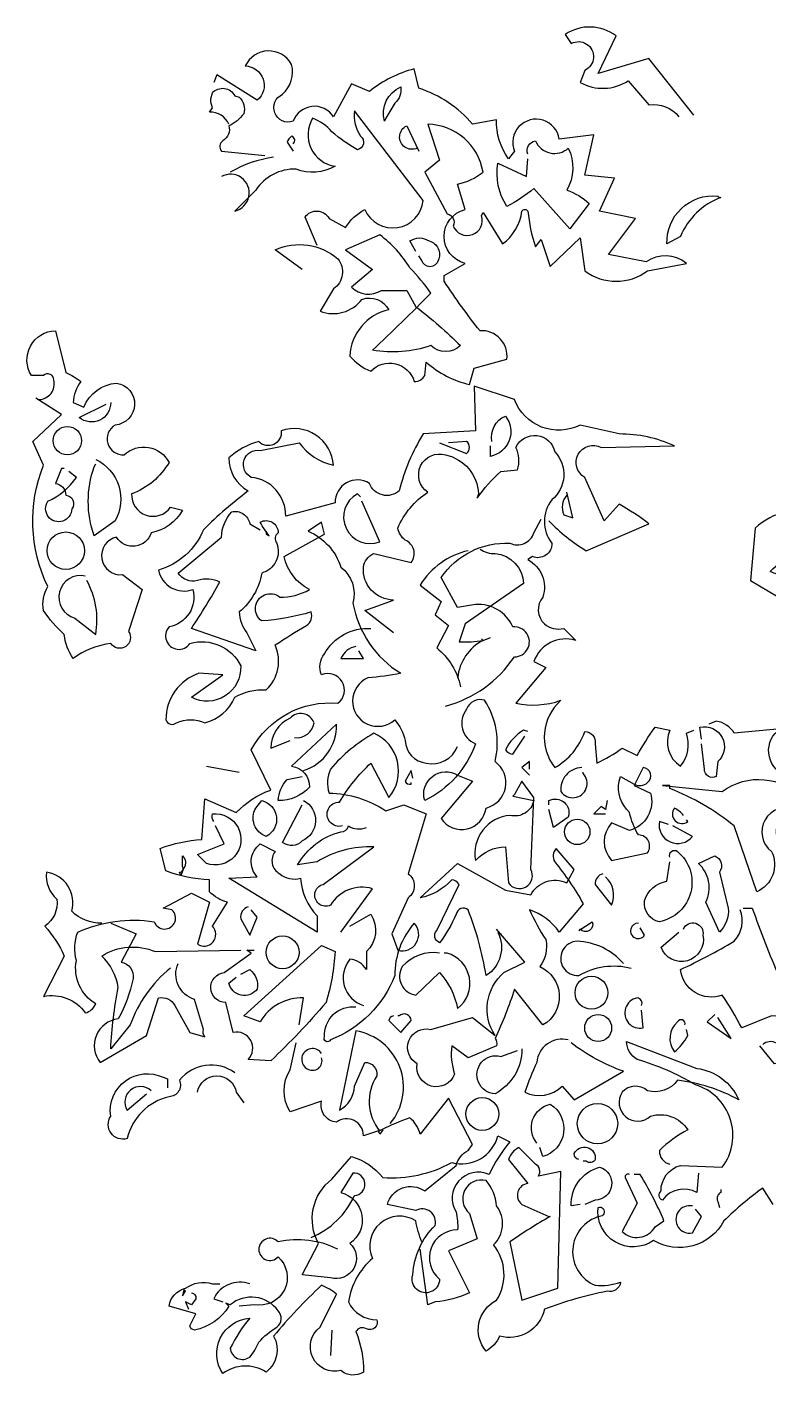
# Model space of a CAD drawing. Header units: metres. Extents: x 2394 to 3264, y 364 to 634.
# Drawn here: x 2716.504 to 2718.309, y 408.757 to 412.04 of the extents above; entities that cross this region are included whole.
import ezdxf

# ---------------------------------------------------------------- set-up
doc = ezdxf.new("R2010")
doc.units = ezdxf.units.M
doc.header["$LTSCALE"] = 5
doc.header["$MEASUREMENT"] = 0
doc.layers.add('VEG_PLANTAS', color=94, linetype='Continuous')

# ---------------------------------------------------------------- blocks, each defined once
blk = doc.blocks.new('Arb35')
for points in [[(-43.24, 258.07), (-47.8, 263.84), (-52.96, 262.32), (-51.14, 266.12, 0.323273), (-56.3, 266.27), (-55.69, 265.36, -1.034378), (-54.32, 262.63), (-54.78, 261.41, 0.280991), (-49.92, 261.57), (-47.8, 259.14, -0.26123), (-44.76, 257.92)], [(-83.01, 242.44), (-85.75, 244.41, -0.294098), (-79.37, 243.5, -0.441696), (-79.83, 240.47), (-81.19, 238.19, 0.332855), (-76.94, 239.4, -0.375732), (-74.21, 238.34, 0.339447), (-78.16, 233.64, 0.128281), (-76.03, 232.12, -0.578079), (-71.63, 231.06, 0.276978), (-70.57, 231.66), (-70.41, 233.03, 0.124008), (-66.01, 230.75), (-65.56, 232.42), (-62.22, 233.33, 0.463104), (-64.95, 236.22, -0.025284), (-68.59, 241.23), (-68.59, 241.83), (-66.47, 243.05, -0.779266), (-66.47, 248.51), (-67.23, 251.09, 0.118973), (-64.65, 252.31, 0.363647), (-70.26, 257.16), (-69.05, 253.52), (-70.57, 252.31), (-68.29, 248.06, -0.5), (-67.68, 246.84, 0.970154), (-64.8, 247.9), (-64.65, 248.21), (-62.67, 245.02, 0.208466), (-60.7, 248.36, -0.5), (-60.09, 248.36, 0.056854), (-59.33, 244.72), (-58.73, 245.48), (-57.82, 242.74), (-54.78, 245.63), (-54.32, 242.29, 0.333328), (-47.95, 242.29), (-44, 243.05, 0.334427), (-48.1, 243.2), (-51.9, 243.96), (-49.16, 247.6), (-52.81, 248.36), (-51.29, 251.7), (-54.32, 252), (-53.41, 256.1), (-56.91, 255.65, 1.125015), (-61.46, 254.43), (-62.07, 253.67, -0.162277), (-63.28, 257.62), (-65.71, 257.16, 0.14122), (-71.17, 260.81), (-71.63, 262.78, 0.106674), (-76.18, 260.5), (-78, 261.26), (-79.83, 257.92, 0.62291), (-83.92, 257.47, -0.972748), (-84.99, 260.2, 0.276978), (-84.08, 263.24, 0.613373), (-88.78, 263.08, -0.688248), (-87.57, 259.59), (-91.67, 262.17), (-91.97, 261.41)], [(-90.45, 257.16, 0.326447), (-92.42, 258.38), (-92.12, 258.83, -0.099014), (-92.27, 259.74), (-92.12, 260.35, -0.522827), (-89.84, 260.05), (-89.39, 259.9, -0.276978), (-88.93, 258.23, -0.123093), (-90.45, 257.01, -0.350769), (-91.06, 255.49, 0.4142), (-91.21, 254.43), (-86.81, 253.98)], [(-74.51, 257.77), (-74.66, 257.47, -0.369919), (-73, 260.96, -0.265564), (-73.6, 259.29), (-74.51, 257.77)], [(-81.5, 244.87), (-82.71, 247.75, -0.563461), (-80.28, 247.6), (-78.61, 246.69, -0.132751), (-76.64, 248.51, 0.770752), (-70.72, 249.42), (-77.7, 258.53, 0.176163), (-77.09, 255.95, -0.659393), (-77.4, 254.58, -0.051254), (-79.98, 256.4, 0.123093), (-81.95, 257.77, 0.535172), (-79.67, 252.91, -0.225418), (-83.62, 252.61, 0.260452), (-87.72, 250.48), (-89.84, 248.36, 1.152542), (-91.21, 251.85)], [(-83.92, 255.19, 0.618027), (-84.08, 255.95, 0.162277), (-84.53, 255.34), (-83.92, 254.43)], [(-71.33, 254.74, -1), (-72.39, 257.01), (-71.17, 254.43)], [(-60.09, 254.13, -0.480621), (-59.33, 255.49, 0.516449), (-55.99, 254.74, -0.249695), (-56.15, 250.48, -0.105927), (-53.87, 249.12), (-55.84, 246.54), (-59.49, 250.64, -0.054871), (-62.22, 248.82, -0.192581), (-63.13, 253.22), (-60.24, 251.85), (-60.09, 253.67)], [(-85.9, 253.82, 0.093063), (-90.3, 252.31)], [(-40.66, 249.73), (-40.51, 249.73, 0.20787), (-44.61, 245.78), (-45.98, 245.02, -0.455139), (-40.82, 249.88), (-40.66, 249.73)], [(-71.48, 238.65, -0.033035), (-66.92, 234.7, -0.399994), (-69.96, 234.7, -0.122452), (-75.88, 234.24, 0.012192), (-69.96, 240.01, 0.056335), (-72.08, 242.59, 0.100357), (-75.12, 245.93), (-78.61, 244.41), (-75.88, 242.44), (-78, 240.62, 0.349121), (-74.97, 240.31), (-72.39, 240.31), (-71.48, 238.65)], [(-71.48, 244.26), (-72.08, 245.32, -0.309357), (-70.11, 245.32, -0.468369), (-69.2, 243.35, -0.763794), (-70.87, 243.35), (-71.17, 243.81)], [(-109.73, 229.23, 0.475967), (-108.21, 231.21, 0.663971), (-109.27, 231.66), (-110.49, 231.66, -0.578598), (-108.06, 236.22), (-107, 231.97, -0.062256), (-105.48, 231.06, 0.15036), (-106.24, 228.93), (-105.18, 228.47, -0.28447), (-101.84, 230.9, -0.892212), (-101.99, 226.65, 0.789642), (-101.08, 223.62, -0.497391), (-96.52, 222.86, -0.176483), (-100.32, 219.67, 0.748825), (-96.37, 218.3), (-95.16, 218, -0.225281), (-98.34, 215.72, -0.647598), (-101.84, 215.27, 0.955292), (-101.23, 211.47), (-99.26, 209.96), (-100.62, 205.71, -1), (-102.44, 204.49, 0.125122), (-106.24, 202.97, -0.137939), (-107.15, 205.4, -0.062256), (-109.27, 207.83, -0.18132), (-108.82, 210.26, -0.210037), (-109.27, 222.56), (-110.34, 224.98), (-107.45, 227.72), (-110.03, 229.39)], [(-57.97, 216.94, 0.068298), (-54.17, 213.9), (-47.8, 216.64, 0.035156), (-50.83, 218.61), (-52.35, 216.94), (-54.32, 221.34, -0.984375), (-52.65, 224.38), (-45.22, 224.53, 0.108856), (-50.83, 225.74), (-54.78, 226.65, -0.448303), (-61.46, 229.23), (-65.56, 230.6), (-65.41, 226.05), (-70.72, 225.74, 0.080551), (-73.15, 219.97, -0.524551), (-76.18, 220.73, 0.59317), (-79.67, 218.76), (-84.68, 217.39, 0.390503), (-88.17, 221.34, -0.868866), (-87.26, 224.07), (-83.32, 224.83, 0.173203), (-79.83, 222.56, 0.499069), (-85.14, 226.05, -0.72995), (-87.42, 224.98, 0.115616), (-90.45, 223.31, 0.276978), (-88.48, 219.97, 0.033035), (-93.03, 216.03, -0.228363), (-97.59, 211.93, 0.456192), (-94.09, 209.96, -0.433426), (-96.52, 206.16, 1.078903), (-94.4, 204.49, -0.36409), (-89.24, 202.21, -0.580322), (-94.25, 199.03), (-91.06, 201.3), (-93.49, 201.46, 0.321106), (-96.83, 196.75, 0.566177), (-95.76, 196.45, -0.211075), (-92.88, 196.45, 0.243835), (-89.84, 199.03, -0.145935), (-86.66, 199.79, 0.321701), (-85.75, 204.34, -0.013153), (-82.56, 206.31, 0.333328), (-82.1, 207.68, -0.053406), (-87.11, 206.77, -1.029831), (-85.29, 209.2, 0.141342), (-82.25, 209.96, -0.23027), (-84.84, 213.3), (-80.74, 215.57), (-81.04, 216.79), (-82.41, 215.88, -0.215332), (-79.07, 212.23, -0.302765), (-77.85, 208.59, 0.214661), (-73, 201.46, -0.032745), (-76.33, 201, 1.185196), (-73.6, 196.75, -0.115112), (-72.54, 194.63, 0.379791), (-70.41, 192.35, 0.362045), (-67.23, 194.02)], [(-102.44, 228.93, -0.637756), (-105.63, 227.41), (-102.9, 228.78)], [(-63.74, 224.98, -0.350769), (-62.37, 227.56, -0.561172), (-63.89, 223.47), (-63.89, 224.53)], [(-12.13, 225.44), (-12.28, 225.74, 0.262833), (-20.47, 222.71), (-21.69, 220.28, 0.194489), (-27.91, 215.88), (-25.64, 214.36), (-32.77, 209.05, -0.535172), (-32.92, 210.11), (-29.58, 213.14), (-30.34, 213.9, -0.445358), (-35.5, 211.78, -0.112671), (-30.49, 214.97, 0.498764), (-30.34, 217.7, 0.269211), (-37.02, 216.18), (-37.48, 210.87), (-29.28, 206.01, 0.212448), (-27.61, 201.91), (-24.27, 200.55, -0.669449), (-20.63, 197.66, 0.362045), (-23.51, 199.03, -1.319412), (-26.09, 196.9, 0.480621), (-28.52, 195.99, -0.538818), (-28.06, 190.68), (-28.52, 190.68)], [(-73.75, 205.55), (-76.64, 207.83), (-73.75, 208.89, -0.43013), (-76.79, 212.23, -0.263626), (-75.73, 213.6), (-71.93, 212.69, 0.489075), (-72.54, 214.97, -0.178345), (-73.3, 216.18, -0.14975), (-70.26, 219.82, -0.856918), (-68.44, 223.62, -0.338852), (-65.1, 219.67), (-65.25, 219.22, -0.055374), (-62.83, 221.95), (-61.16, 222.1, 0.195877), (-61.31, 224.38, -0.724503), (-57.36, 223.92, -0.43483), (-57.66, 219.06, 0.345184), (-57.66, 214.66, -0.544022), (-59.64, 213.3), (-60.09, 212.99, -0.362045), (-58.57, 209.2, 0.396576), (-58.42, 206.47, 0.236053), (-56.45, 206.01), (-55.24, 204.8, 0.401123), (-59.49, 202.67), (-58.27, 202.06), (-61.31, 198.42, 0.137604), (-56.75, 198.72, 0.396027), (-57.36, 191.89, 0.180374), (-54.32, 195.54, -0.463791), (-53.26, 194.32), (-53.11, 192.35, 0.051575), (-50.53, 193.87), (-49.01, 193.11, -0.023788), (-47.19, 195.99), (-45.67, 195.69, 0.368179), (-44.61, 192.04, 0.264557), (-44, 195.38), (-43.24, 195.69)], [(-69.05, 224.83), (-66.32, 223.77, 0.5), (-66.32, 224.98), (-68.14, 224.83)], [(-103.96, 223.16, -0.432632), (-101.99, 216.94), (-104.11, 215.42, -0.173904), (-104.11, 222.4), (-103.96, 222.71)], [(-107.15, 222.25), (-107.45, 222.25), (-108.06, 220.73, -0.38205), (-107, 219.52, -0.618027), (-106.39, 218.15, -1.341293), (-108.82, 218.91, 0.132751), (-105.93, 221.34), (-106.69, 221.95)], [(-77.09, 219.37), (-77.4, 219.67, 0.940445), (-75.12, 214.81), (-76.94, 218.91)], [(-56.15, 219.52, 0.292984), (-56.45, 217.55), (-55.54, 217.24), (-56.15, 219.82)], [(-86.66, 215.88), (-86.66, 215.57), (-86.35, 215.42, -0.051575), (-87.26, 216.79, -0.580322), (-85.44, 215.72, 0.442368), (-85.59, 214.66, -0.445358), (-87.11, 211.63, -0.177689), (-89.39, 207.68, 0.15036), (-88.63, 205.55), (-87.72, 203.73), (-94.25, 206.01, 0.019806), (-91.36, 210.72, 0.195877), (-93.64, 210.87, -0.32045), (-95.61, 211.63), (-91.21, 215.27, -0.171616), (-90.15, 217.85, -0.427887), (-88.33, 216.64), (-87.26, 216.03)], [(-68.44, 198.12, 0.179703), (-61.46, 203.13, 1.048752), (-61.61, 206.16, 0.319077), (-65.41, 208.44), (-67.23, 208.13), (-68.9, 211.17, -0.261322), (-61.91, 214.66, 0.45993), (-59.49, 215.72), (-58.73, 217.09)], [(-66.16, 213.9, 0.203552), (-71.02, 210.41), (-68.9, 208.74), (-69.5, 207.38), (-68.14, 206.31), (-69.35, 204.04, -0.169113), (-66.92, 200.09)], [(-64.95, 214.05, 0.15036), (-63.43, 213.6, -0.384125), (-60.55, 210.56), (-66.47, 206.47), (-67.08, 204.64, 0.045349), (-64.65, 204.8), (-63.89, 205.1)], [(-105.02, 211.32, 0.975662), (-106.09, 207.07), (-103.96, 205.4, 0.17128), (-104.87, 210.87)], [(-103.35, 176.11, -0.206955), (-106.39, 177.32, 0.457672), (-108.97, 181.27, 0.243301), (-107.91, 178.54, -0.282349), (-109.12, 175.8, -0.081024), (-107.15, 172.77), (-109.27, 168.67, -0.303375), (-105.02, 167, 0.224854), (-103.96, 167.91, -0.311218), (-105.93, 172.31, -0.155243), (-105.78, 175.2, -0.142853), (-98.04, 176.26, 1.280762), (-96.22, 177.47), (-97.13, 177.62), (-94.25, 179.14), (-92.42, 178.23), (-93.64, 173.98, 0.904984), (-92.12, 175.8), (-90.6, 178.23, -0.135742), (-92.42, 179.29), (-92.42, 180.51, -0.08728), (-96.83, 181.42), (-97.43, 183.7, -0.068298), (-93.18, 184.61), (-92.88, 188.71), (-89.69, 187.34, -0.111496), (-86.2, 189.62), (-88.17, 193.71, -0.299683), (-79.37, 198.42, 0.876053), (-81.04, 201.3, -0.268112), (-80.74, 203.43, -0.290573), (-76.03, 206.01)], [(-77.55, 204.19, 0.25296), (-79.07, 202.97), (-76.79, 202.97), (-77.25, 203.73)], [(-64.8, 204.95), (-64.65, 204.8, 0.247803), (-67.23, 201)], [(-67.23, 191.13), (-65.71, 190.53), (-68.9, 186.73, 0.693726), (-64.34, 187.79, 0.640244), (-63.43, 192.5, 0.209961), (-64.49, 198.72, 0.4142), (-66.32, 197.81, 0.502121), (-65.41, 194.32, -0.199463), (-70.57, 188.55, -0.690872), (-67.23, 191.13)], [(-83.77, 194.93, 0.403595), (-81.8, 196.45, 0.566177), (-84.23, 196.9, 0.2939), (-86.2, 193.87), (-84.23, 194.63)], [(-82.86, 191.59, 0.335266), (-79.52, 196.29), (-84.08, 192.04, -0.380188), (-82.25, 189.92, -0.218826), (-85.44, 188.55, -0.173203), (-84.53, 190.68), (-83.01, 190.98)], [(-60.09, 195.54), (-60.55, 195.69, 0.132751), (-62.37, 193.71, 0.236053), (-61.61, 193.26), (-60.4, 195.08)], [(-27, 189.92, -0.923187), (-24.73, 188.4, -0.205933), (-29.58, 190.22, 0.618027), (-29.28, 190.83, 0.123093), (-31.71, 190.53, 0.111496), (-31.1, 187.64, -0.361099), (-33.98, 183.54, -0.656662), (-32.92, 187.64, 0.887543), (-35.35, 183.39, -0.427811), (-36.87, 179.29), (-39.15, 185.97, 0.077148), (-45.67, 189.77), (-45.67, 190.07), (-46.43, 190.07), (-40.36, 189.46, -0.386002), (-32.16, 188.71, 0.310577), (-30.8, 189.92, 0.21463), (-33.98, 191.13, -0.608597), (-34.44, 195.84), (-39.15, 195.38, 0.236053), (-40.97, 196.6), (-41.73, 196.29)], [(-42.48, 194.78), (-42.64, 195.99, -0.775711), (-40.82, 192.5), (-40.97, 190.98, -0.566177), (-42.18, 191.74), (-42.48, 194.32)], [(-78.92, 185.97, -1.144211), (-79.22, 188.4, -0.070038), (-76.03, 192.35), (-74.21, 188.86, 0.501633), (-75.73, 195.38, 0.085571), (-80.13, 191.74, 0.186783), (-80.28, 189.31, -0.14386), (-74.51, 187.49), (-72.69, 188.1), (-70.41, 187.19), (-72.24, 181.12, -0.506302), (-72.24, 178.69), (-73.91, 175.04), (-73.3, 173.37, 0.762985), (-71.63, 176.11, 0.185364), (-73.6, 170.79, -0.20929), (-80.13, 164.27, -1), (-80.74, 164.57, -0.463791), (-77.55, 167.61)], [(-71.78, 190.83), (-71.93, 191.59), (-72.54, 190.53, 0.4142), (-71.93, 190.22), (-71.93, 190.37)], [(-54.63, 191.89, 0.437042), (-56.75, 189.46, 1.073196), (-54.48, 191.29), (-54.48, 191.44)], [(-49.32, 190.22, 0.323349), (-47.95, 190.37, 0.697281), (-48.4, 191.89), (-49.32, 190.07), (-47.65, 189.31, -0.421158), (-49.77, 185.52), (-51.59, 186.28, 0.400543), (-51.59, 182.48), (-47.95, 183.24, 0.60791), (-48.86, 185.06, -0.092926), (-49.77, 187.34, -0.257919), (-50.83, 190.53), (-50.68, 190.98), (-49.32, 190.22)], [(-61.46, 189.16), (-61.61, 189.01), (-59.49, 188.55, -0.422256), (-61.91, 187.04, 0.445663), (-65.41, 182.48, -0.209656), (-62.37, 183.85), (-62.07, 180.2, 0.945984), (-59.79, 181.57), (-59.49, 188.86), (-60.7, 190.53), (-61.46, 189.16)], [(-87.11, 188.55, -0.701004), (-86.66, 184.91, -0.468369), (-87.72, 187.79), (-87.11, 188.55)], [(-82.86, 188.55, -0.632828), (-83.01, 184.46, -0.388977), (-84.99, 184.3), (-83.01, 188.1)], [(-57.97, 188.1), (-57.97, 188.55, -0.669312), (-55.99, 186.88), (-57.51, 185.82), (-57.97, 187.64)], [(-44.31, 187.04, 0.099014), (-45.22, 187.79, 0.895035), (-43.85, 186.43), (-44, 186.58)], [(-91.97, 186.43, -0.236053), (-92.12, 187.19, -1.2724), (-92.73, 182.18), (-93.64, 183.09), (-90.91, 184.15), (-91.82, 185.97)], [(-45.82, 186.12), (-46.74, 186.43, 0.784103), (-43.4, 184.91), (-45.37, 185.97)], [(-79.07, 175.2), (-75.88, 179.6, 0.345856), (-80.13, 177.93, -1.086792), (-80.89, 180.05), (-75.73, 183.85, 0.147873), (-81.5, 182.33), (-83.47, 182.03, -0.205246), (-79.07, 185.37, 0.343094), (-78.31, 185.97, 0.248367), (-76.49, 185.82)], [(-90.45, 180.66), (-87.57, 180.81, -0.451447), (-87.26, 184.15), (-85.75, 183.39, 0.461777), (-85.29, 181.12, 0.236053), (-83.17, 180.66, 0.176865), (-81.5, 176.87), (-81.5, 175.2), (-90.45, 180.66)], [(-63.13, 175.2, -0.38205), (-64.34, 170.79, 0.053894), (-66.16, 177.47, 0.566177), (-67.38, 177.02, -0.062256), (-69.05, 174.13, -0.535172), (-69.35, 175.35), (-67.08, 180.05, 0.236053), (-67.83, 180.51, -0.164429), (-71.02, 178.69), (-67.23, 182.18), (-62.37, 179.45), (-59.79, 178.99, -0.400864), (-56.15, 180.2), (-55.39, 181.57), (-57.21, 183.7, 0.343094), (-57.36, 182.33, -0.040558), (-54.48, 178.08), (-56.91, 175.2, 0.162277), (-59.94, 177.47, 0.038391), (-58.27, 174.44, -0.212204), (-58.88, 171.7, -0.615097), (-58.57, 165.78), (-61.46, 169.43, -0.03656), (-63.43, 164.42, -0.236053), (-63.28, 163.66), (-66.16, 162.45), (-67.83, 163.66, 0.109772), (-67.53, 160.78, -0.906464), (-71.33, 161.84, -0.872879), (-69.96, 165.33), (-65.71, 166.54), (-63.43, 164.72, -0.380005), (-62.52, 171.1), (-60.4, 172.16), (-63.28, 175.5)], [(-45.67, 182.79, -0.780762), (-44.91, 183.39, -0.63501), (-46.74, 176.26, -0.403961), (-48.25, 178.38, -0.290024), (-45.98, 180.36), (-45.67, 182.33)], [(-95.01, 181.72), (-95.31, 180.96), (-95.46, 181.27, 0.618027), (-95.16, 181.87), (-95.16, 182.94, -0.369919), (-95.01, 181.72)], [(-40.66, 175.2), (-42.03, 178.23, 0.335037), (-42.79, 182.18), (-41.12, 182.94, -0.5), (-40.66, 181.27), (-39.75, 177.62, -0.220596), (-40.66, 175.2)], [(-52.5, 181.12, 0.355026), (-53.26, 180.05), (-51.59, 177.93, 0.313034), (-52.2, 180.81)], [(-88.48, 177.78, 0.38205), (-89.24, 176.56), (-88.33, 174.89), (-87.57, 176.71), (-88.17, 177.47)], [(-78.16, 175.8), (-76.03, 177.02, -0.359619), (-76.49, 173.22), (-76.49, 171.4, 0.236053), (-78.16, 172.46, 0.533035), (-76.79, 167.76)], [(-38.23, 177.62), (-37.32, 177.62, 0.014771), (-34.59, 170.64, -0.94693), (-35.35, 166.7), (-38.39, 165.48, 0.033691), (-40.36, 168.82, -0.489075), (-44.61, 171.4, 0.024368), (-39.15, 174.28, 0.28447), (-38.54, 177.47)], [(-102.44, 176.11), (-99.86, 175.04), (-101.38, 172.16, -0.4142), (-100.17, 170.49, -0.077194), (-101.68, 166.39, 0.59314), (-103.51, 161.99), (-98.8, 164.72), (-97.59, 168.52, -0.333328), (-95.92, 167.76), (-94.4, 165.03), (-92.88, 164.57, -0.236053), (-93.03, 165.33), (-93.94, 168.37, -0.442368), (-95.61, 172.01)], [(-54.78, 175.5), (-54.93, 175.35), (-53.57, 176.26, -0.854492), (-54.78, 175.5)], [(-48.86, 176.11, 1.704361), (-48.25, 174.89), (-48.71, 175.65)], [(-44.31, 175.5, -0.909286), (-42.33, 174.89, -0.934128), (-46.58, 173.68), (-44.76, 175.2)], [(-83.32, 165.78), (-82.86, 168.52, 0.282669), (-87.26, 166.09), (-88.93, 166.7), (-81.04, 173.83), (-79.67, 173.22, -0.057053), (-80.58, 168.06, -0.026291), (-86.2, 162.14), (-88.48, 162.29, 0.738571), (-90, 165.03), (-90.75, 168.06, -0.953979), (-90.91, 171.1), (-88.17, 173.07), (-88.63, 173.37), (-87.87, 173.37)], [(-50.38, 172.01, 0.204559), (-55.08, 174.28, 1.007538), (-54.93, 170.79, -0.199997), (-49.62, 171.55)], [(-96.37, 171.55, 0.137131), (-100.47, 165.78), (-102.44, 163.36, -0.032974), (-101.68, 169.58, 0.170273), (-103.35, 172.77, -0.248367), (-97.89, 173.22), (-89.24, 173.37)], [(-69.05, 173.07, 0.261322), (-72.84, 171.7, 0.537704), (-71.48, 168.82), (-69.05, 171.1, -0.134644), (-67.23, 167.45, 0.615494), (-68.29, 173.07), (-68.59, 173.07)], [(-89.24, 170.95), (-88.33, 171.4, -0.282349), (-87.57, 169.43, -0.636856), (-90.45, 170.03), (-89.69, 170.64)], [(-48.56, 167.76, 0.535172), (-49.01, 168.52, 1), (-48.4, 165.48), (-48.56, 167.3)], [(-73.75, 166.7, 0.333328), (-74.21, 166.24), (-73, 165.03), (-71.93, 166.24, 0.630219), (-73.15, 166.7), (-73.3, 166.7)], [(-44.15, 165.78, 0.926025), (-44.91, 166.09, 0.396576), (-45.22, 163.05, 0.099014), (-43.85, 164.72), (-44, 165.33)], [(-74.06, 155.77, 0.578384), (-77.55, 165.18), (-79.22, 157.13, 0.269913), (-77.7, 159.56), (-76.64, 161.99, -0.455139), (-75.42, 160.62, 0.328934), (-75.12, 155.01)], [(-55.99, 164.27, 0.462555), (-59.18, 161.99, 0.034729), (-60.4, 158.95, 0.307983), (-56.6, 159.56), (-55.39, 158.19), (-50.38, 161.08, -0.078186), (-55.69, 163.96)], [(-36.26, 163.81, -0.343094), (-34.9, 163.96, -0.795502), (-35.05, 161.84), (-36.56, 163.66)], [(-82.1, 144.23, 0.193268), (-77.7, 148.48, 1), (-77.85, 150.76), (-79.07, 148.78, -0.647644), (-78.16, 143.62, -0.795288), (-80.13, 140.13), (-83.01, 140.44), (-81.34, 143.62, -0.37175), (-79.98, 150.15), (-78, 152.43, -0.154297), (-74.82, 150.3, 0.143036), (-67.83, 151.82, 0.416412), (-63.13, 154.55), (-61.91, 153.94, 0.064804), (-64.04, 150.61, 0.7435), (-67.38, 146.81, -0.07106), (-67.23, 144.99, 0.711472), (-69.05, 139.98, -1.156403), (-71.78, 140.44, -0.187744), (-69.5, 145.44, 0.647598), (-71.48, 146.96), (-74.36, 147.57, -0.524124), (-70.57, 148.94), (-67.38, 151.52, -0.219635), (-66.16, 153.03), (-65.71, 153.64), (-68.14, 158.35), (-71.02, 154.7, 0.158417), (-72.08, 156.37, 0.01886), (-74.97, 155.16), (-76.79, 154.55, 0.622437), (-79.52, 155.92, -0.457672), (-81.04, 158.04), (-84.23, 156.98, -0.285706), (-84.23, 161.23), (-83.62, 163.96)], [(-81.04, 162.9, 2.427765), (-81.34, 161.38, 0.302765), (-81.04, 162.45)], [(-60.7, 163.36, -0.276978), (-63.43, 158.8, -1.112411), (-62.83, 162.6), (-61.16, 163.2)], [(-42.79, 150.76), (-42.94, 148.78, 0.383194), (-46.43, 148.02, -0.566177), (-46.58, 148.94, -0.347336), (-44.61, 151.52), (-40.36, 151.36, 0.522125), (-43.09, 159.71, 0.062256), (-49.01, 162.29, -0.259125), (-50.07, 164.11), (-42.94, 161.38, -0.262924), (-38.69, 158.19, 0.097885), (-44.91, 160.17, -0.315216), (-47.95, 159.11, 0.4142), (-50.53, 158.95, 0.882782), (-47.65, 156.53, -0.333328), (-43.85, 155.16, 0.076187), (-46.74, 153.03, 0.369919), (-45.67, 151.67)], [(-89.84, 160.93, 0.401978), (-95.46, 160.17, -0.535172), (-96.52, 158.5, 0.285706), (-100.77, 154.25, -0.700424), (-102.44, 156.53, -0.60141), (-97.13, 160.47), (-96.67, 160.32), (-96.67, 159.41)], [(-93.64, 158.95, -0.849075), (-89.69, 158.95), (-88.93, 157.89)], [(-98.34, 159.11, 0.873947), (-100.77, 157.13), (-98.8, 158.8)], [(-59.18, 153.79, -0.563461), (-57.82, 157.74, -0.649872), (-58.57, 152.43), (-58.88, 153.34)], [(-57.97, 146.36), (-57.82, 146.36, 0.023788), (-61.91, 143.77), (-60.7, 137.85), (-57.06, 139.07), (-56.75, 150.91), (-59.03, 150.45, 0.45993), (-59.33, 151.67), (-61, 153.34, 0.219635), (-62.07, 152.12), (-60.09, 149.69, 0.677032), (-60.7, 147.57), (-57.97, 146.36)], [(-54.93, 152.12, -0.4142), (-55.39, 152.73, -0.868622), (-53.26, 152.12, -0.489075), (-54.17, 151.97), (-54.48, 151.97)], [(-54.78, 147.57), (-55.69, 147.42, -0.352295), (-52.81, 151.36, -0.860382), (-53.26, 148.02), (-54.32, 147.57)], [(-49.77, 150.61, 0.618027), (-50.23, 150.3), (-49.01, 147.72), (-50.53, 144.84, 0.492645), (-47.19, 145.29), (-46.28, 145.9, 0.039658), (-48.71, 150.61), (-49.32, 150.61)], [(-35.2, 147.57), (-36.26, 149.24, 0.037994), (-40.21, 145.9, -0.432571), (-47.34, 143.93, -0.653381), (-52.96, 147.27, -1.198212), (-52.81, 146.36, 0.717178), (-53.26, 139.37, 0.099014), (-50.68, 139.68, -0.439896), (-52.05, 138.77, 0.044022), (-58.42, 136.94, -0.432632), (-62.98, 134.21, -0.169403), (-64.34, 132.69, -0.48349), (-63.28, 137.85, 0.322495), (-63.58, 143.47, 0.382629), (-63.28, 147.42, 0.171616), (-64.34, 150, 0.801453), (-66.01, 146.66), (-65.25, 144.08), (-68.14, 142.86), (-66.01, 138.61, -0.092056), (-69.5, 137.7), (-70.26, 137.4), (-71.02, 143.02)], [(-40.51, 149.09), (-40.51, 148.78, 0.4142), (-40.82, 147.87), (-40.66, 147.27)], [(-70.87, 143.77, -0.038391), (-71.48, 145.9, 0.746384), (-75.88, 142.1, 0.174225), (-78.31, 137.7, 0.297256), (-75.42, 135.88, -0.690201), (-76.49, 134.97, 0.4142), (-77.55, 134.67, -0.101105), (-76.79, 130.57, -0.329758), (-79.07, 130.72, -0.819794), (-81.19, 135.12), (-79.52, 138.46, 0.090164), (-81.04, 139.37, 0.033295), (-85.9, 134.21, -0.376038), (-86.66, 130.57, 0.309357), (-91.06, 130.42, -0.577087), (-88.33, 136.03, 0.060913), (-90.3, 133, 0.595963), (-88.33, 132.09, 0.090164), (-87.42, 133.6, -0.069427), (-85.59, 135.12, 0.449051), (-85.44, 136.79, 0.431824), (-90.3, 137.4), (-90.75, 137.55), (-90.45, 137.25, -0.206619), (-93.94, 134.82, -0.333328), (-94.4, 135.27), (-93.79, 136.49), (-96.52, 137.25, -0.309357), (-94.85, 139.07, -0.236053), (-92.12, 139.52), (-91.36, 139.52)], [(-43.4, 147.42, 1.222214), (-43.4, 144.69), (-42.48, 146.36), (-43.09, 147.11)], [(-79.37, 143.02, 0.172379), (-85.44, 143.77, 2.599991), (-85.44, 142.26, -0.757538), (-87.87, 137.4), (-89.39, 137.25)], [(-88.33, 139.52, 0.386597), (-91.97, 138.01), (-91.06, 137.7)], [(-94.25, 138.61, -0.4142), (-93.79, 138.01), (-94.25, 137.4), (-94.85, 137.7), (-94.55, 136.94)]]:
    blk.add_lwpolyline(points, format="xyb")
for points in [[(-92.73, 192.04), (-89.39, 191.44)], [(-59.94, 191.74), (-59.94, 192.5), (-60.7, 191.89), (-59.94, 191.13)], [(-52.05, 188.55), (-52.2, 187.64), (-52.65, 187.95), (-53.41, 187.19), (-52.2, 187.19)], [(-63.13, 175.2), (-62.83, 175.04), (-62.83, 174.89)], [(-41.12, 166.85), (-41.88, 166.09), (-39.45, 164.42), (-40.82, 166.54)], [(-74.82, 155.16), (-75.12, 154.7), (-75.27, 155.01)], [(-95.01, 138.92), (-95.16, 138.31), (-94.85, 138.77), (-95.01, 138.92)], [(-79.98, 134.82), (-80.13, 132.24)]]:
    blk.add_lwpolyline(points)
for centre, radius in [((-106.84, 225.06), 1.44), ((-107, 213.9), 1.9), ((-55.08, 185.37), 1.29), ((-84.99, 173.15), 1.67), ((-53.64, 169.05), 1.67), ((-52.96, 165.48), 1.37), ((-64.72, 156.75), 1.67), ((-53.03, 155.77), 2.05)]:
    blk.add_circle(centre, radius)

msp = doc.modelspace()

# ---------------------------------------------------------------- block references
at = {"layer": 'VEG_PLANTAS', "ltscale": 1.5, "xscale": 0.024, "yscale": 0.024, "zscale": 0.024}
msp.add_blockref('Arb35', (2719.1662, 405.631), dxfattribs=at)

doc.saveas('drawing.dxf')
